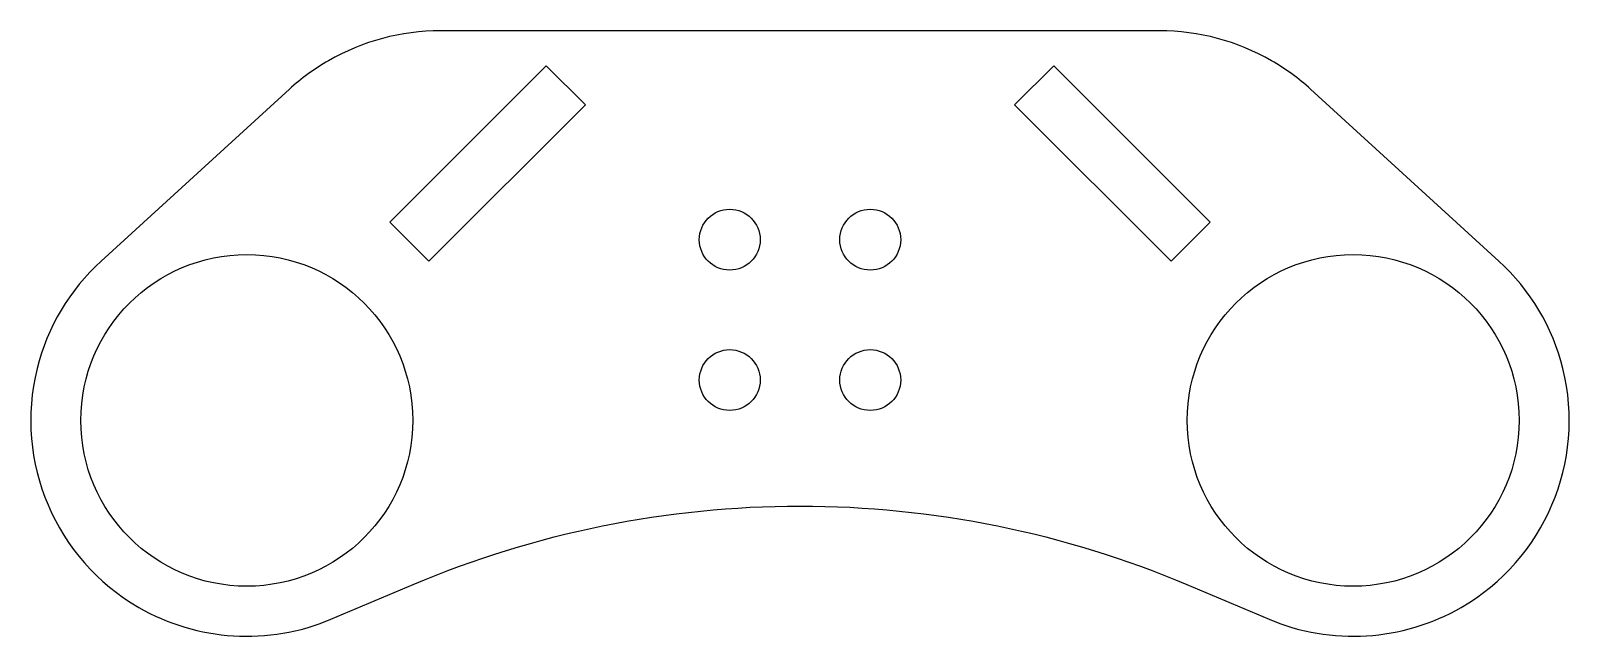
# Model space of a CAD drawing. Header units: millimetres. Extents: x -13.9 to 13.9, y 40.6 to 51.6.
import ezdxf

# ---------------------------------------------------------------- set-up
doc = ezdxf.new("R2010")
doc.units = ezdxf.units.MM
doc.layers.add('Par_defaut', color=70, linetype='Continuous')

msp = doc.modelspace()

# ---------------------------------------------------------------- linework, layer by layer
at = {"layer": 'Par_defaut'}
msp.add_lwpolyline([(12.633, 47.384), (9.231, 50.491, 0.054168), (8.525, 51.007, 0.131653), (6.5, 51.55), (0, 51.55), (-6.5, 51.55, 0.131653), (-8.525, 51.007, 0.054168), (-9.231, 50.491), (-12.633, 47.384, 0.1482), (-13.791, 45.437, 0.334005), (-11.953, 41.118, 0.235134), (-8.479, 40.903), (-6.993, 41.532, -0.100374), (0, 42.95, -0.100374), (6.993, 41.532), (8.479, 40.903, 0.235134), (11.953, 41.118, 0.334005), (13.791, 45.437, 0.1482)], format="xyb", close=True, dxfattribs=at)
for points in [[(-3.879, 50.207), (-4.586, 50.914), (-7.414, 48.086), (-6.707, 47.379)], [(3.879, 50.207), (4.586, 50.914), (7.414, 48.086), (6.707, 47.379)]]:
    msp.add_lwpolyline(points, close=True, dxfattribs=at)
for centre, radius in [((-1.27, 47.77), 0.55), ((1.27, 47.77), 0.55), ((-10, 44.5), 3), ((10, 44.5), 3), ((-1.27, 45.23), 0.55), ((1.27, 45.23), 0.55)]:
    msp.add_circle(centre, radius, dxfattribs=at)

doc.saveas('drawing.dxf')
